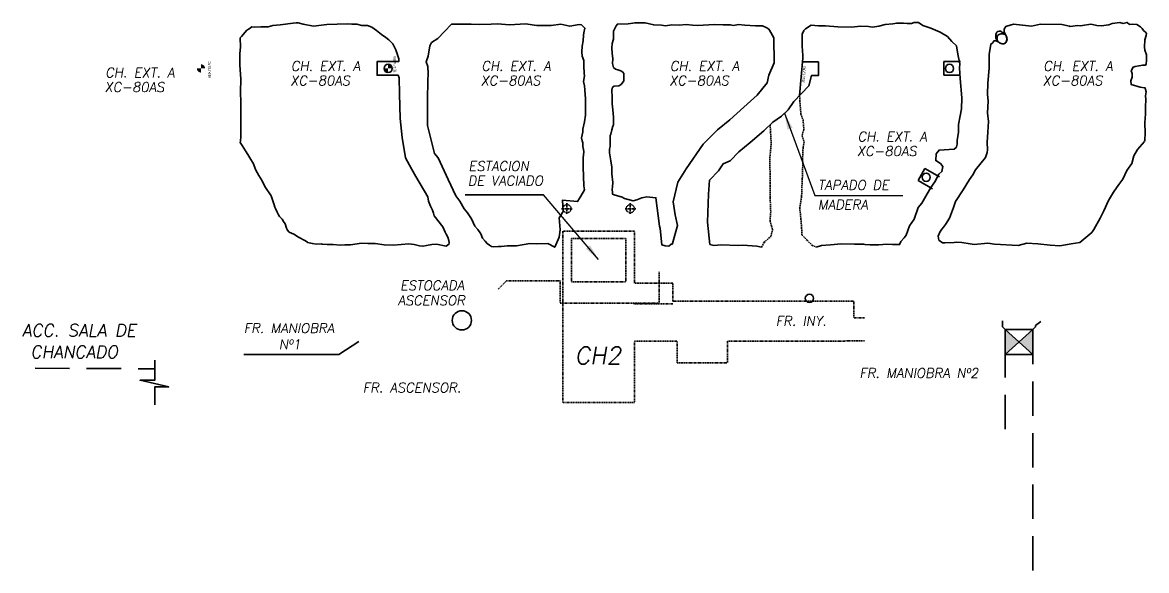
# Model space of a CAD drawing. Header units: millimetres. Extents: x -28 to 1943, y -5245 to 2752.
# Drawn here: x 361.3 to 565.6, y -906.5 to -806.9 of the extents above; entities that cross this region are included whole.
import ezdxf

# ---------------------------------------------------------------- set-up
doc = ezdxf.new("R2010")
doc.units = ezdxf.units.MM
for name, pattern in [('CONTINUA', [0]), ('DASHED2', [0.375, 0.25, -0.125]), ('HIDDEN', [0.375, 0.25, -0.125]), ('HIDDEN2', [0.1875, 0.125, -0.0625])]:
    doc.linetypes.add(name, pattern=pattern)
doc.styles.add('200- PLANTA PRODUCCION$0$ARIAL', font='arial.ttf')
doc.styles.add('Minmetal', font='romans.shx', dxfattribs={"width": 0.85})
doc.styles.add('ROMANS', font='romans.shx', dxfattribs={"width": 0.8})
doc.styles.get("Standard").update_dxf_attribs({"font": 'arial.ttf'})
doc.dimstyles.new('200- PLANTA PRODUCCION$0$CODELCO 1000', dxfattribs={"dimtxt": 3, "dimasz": 3, "dimexe": 1.5, "dimexo": 1.5, "dimgap": 1.5, "dimtad": 1, "dimdec": 0, "dimlfac": 1000, "dimzin": 11, "dimdsep": 46, "dimtxsty": '200- PLANTA PRODUCCION$0$ARIAL', "dimcen": 0.09, "dimclrd": 256, "dimclre": 256, "dimadec": 0, "dimazin": 3, "dimtfac": 1, "dimtdec": 0, "dimtmove": 0, "dimatfit": 3, "dimfxl": 1, "dimtzin": 11, "dimlwd": -1, "dimlwe": -1, "dimarcsym": 0})
doc.dimstyles.new('Minmetal_mm', dxfattribs={"dimscale": 0, "dimtxt": 2.5, "dimasz": 3, "dimexe": 3, "dimexo": 3, "dimgap": 2, "dimtad": 1, "dimtxsty": 'Minmetal', "dimcen": 2.5, "dimclrd": 1, "dimclre": 1, "dimclrt": 2, "dimadec": 0, "dimazin": 0, "dimtfac": 1, "dimtix": 1, "dimtmove": 1, "dimatfit": 3, "dimfxl": 1, "dimarcsym": 0})

msp = doc.modelspace()

# ---------------------------------------------------------------- hatches: boundary and pattern name
at = {"lineweight": 35}
h = msp.add_hatch(color=256, dxfattribs=at)
h.paths.add_polyline_path([(393.75, -814.488), (393.75, -815.238), (394.5, -815.238, 0.4142136)])
h.paths.add_polyline_path([(393.75, -815.238), (393, -815.238, 0.4142136), (393.75, -815.988)])
at = {"linetype": 'CONTINUA', "lineweight": 35}
h = msp.add_hatch(color=3, dxfattribs=at)
h.paths.add_polyline_path([(427.75, -814.488), (427.75, -815.238), (428.5, -815.238, 0.4142136)])
h.paths.add_polyline_path([(427.75, -815.238), (427, -815.238, 0.4142136), (427.75, -815.988)])
at = {"lineweight": 35}
h = msp.add_hatch(color=256, dxfattribs=at)
h.dxf.hatch_style = 1
h.paths.add_polyline_path([(544.884, -862.735), (542.383, -864.984), (544.881, -867.235)])
h.paths.add_polyline_path([(539.885, -862.733), (539.892, -867.223), (542.383, -864.984)])

# ---------------------------------------------------------------- linework, layer by layer
at = {"color": 3, "linetype": 'CONTINUA', "lineweight": 35}
for p, q in [((531.75, -813.988), (528.75, -813.988)), ((528.75, -813.988), (528.75, -816.488)), ((531.75, -816.488), (528.75, -816.488)), ((525.253, -833.45), (524.036, -835.634)), ((527.911, -834.931), (525.253, -833.45)), ((526.691, -837.113), (524.036, -835.634))]:
    msp.add_line(p, q, dxfattribs=at)
at = {"color": 9, "linetype": 'HIDDEN2', "lineweight": 35}
for p, q in [((459.246, -840.74), (461.246, -840.74)), ((460.246, -839.74), (460.246, -841.74)), ((472.755, -840.74), (470.755, -840.74)), ((471.754, -839.74), (471.755, -841.74)), ((470.94, -846.158), (470.94, -854.038)), ((477, -857.9), (477, -852.25)), ((447.765, -855.35), (449.265, -853.85)), ((449.265, -853.85), (459, -853.85)), ((459, -853.85), (459, -857.9)), ((461.06, -854.038, 0), (470.94, -854.038, 0)), ((459, -857.9), (477, -857.9)), ((472.4, -858.06), (479.5, -858.06))]:
    msp.add_line(p, q, dxfattribs=at)
at = {"color": 9, "linetype": 'HIDDEN2', "lineweight": 35, "extrusion": (4.52644e-07, 0.002783, 0.999996)}
msp.add_line((461.06, -846.158), (461.06, -854.038), dxfattribs=at)
at = {"lineweight": 35}
for p, q in [((539.881, -867.232), (544.884, -862.735)), ((539.881, -867.232), (544.884, -862.735)), ((539.892, -867.232), (539.885, -862.713))]:
    msp.add_line(p, q, dxfattribs=at)
at = {"color": 9, "lineweight": 35}
for p, q in [((544.884, -862.735), (539.884, -862.732)), ((544.881, -867.235), (539.881, -867.232))]:
    msp.add_line(p, q, dxfattribs=at)
at = {"color": 9, "linetype": 'HIDDEN', "lineweight": 35, "ltscale": 25}
for p, q in [((539.884, -880.843), (539.892, -867.232)), ((544.884, -906.543), (544.881, -867.235)), ((363.585, -869.742), (385.335, -869.856, 0))]:
    msp.add_line(p, q, dxfattribs=at)
at = {"lineweight": 35}
for points in [[(429.547, -816.488), (429.743, -816.946), (429.804, -819.872), (429.941, -824.345), (430.283, -827.773), (430.876, -831.483), (431.974, -833.503), (432.798, -834.865), (434.95, -838.614), (435.084, -839.346), (435.466, -840.282), (435.788, -841.017), (435.963, -841.577), (436.107, -842.017), (437.701, -844.014), (438.124, -844.987), (438.265, -845.378), (438.576, -845.903), (438.804, -846.514), (438.848, -846.969), (438.801, -847.204), (438.314, -847.583), (436.555, -847.204), (435.684, -847.26), (434.728, -847.43), (434.077, -847.556), (433.45, -847.515), (432.452, -847.276), (431.512, -847.14), (428.723, -847.381), (427.001, -847.341), (425.404, -847.092), (424.077, -847.068), (422.93, -847.003), (420.889, -847.337), (419.884, -847.316), (419.059, -847.35), (417.735, -847.279), (416.644, -847.251), (415.789, -847.185), (415.587, -847.111), (414.716, -847.19), (413.946, -847.05), (413.134, -846.91), (413.097, -846.836), (412.596, -846.501), (411.446, -845.924), (410.634, -845.35), (409.776, -845.026), (409.39, -844.597), (409.403, -844.495), (409.31, -844.304), (409.014, -843.514), (408.749, -843.067), (408.523, -842.674), (408.023, -842.136), (407.855, -841.865), (407.608, -841.365), (407.281, -840.706), (407.18, -840.461), (407.06, -840.03), (406.848, -839.518), (406.476, -838.414), (405.328, -836.686), (404.855, -835.652), (404.268, -834.699), (403.637, -833.622), (403.258, -832.582), (402.639, -831.49), (402.251, -830.876), (401.803, -830.211), (401.211, -829.279), (400.884, -828.704), (400.912, -828.441), (400.942, -828.177), (400.992, -827.901), (401.013, -823.217), (400.983, -821.359), (400.906, -819.53), (400.986, -817.097), (400.823, -814.644), (400.801, -812.519), (400.919, -811.365), (400.861, -809.691), (401.081, -809.411), (402.096, -808.281), (402.476, -808.013), (403.002, -807.68), (403.477, -807.746), (404.604, -807.674), (405.943, -807.663), (406.776, -807.416), (408.151, -807.304), (410.485, -806.993), (411.018, -806.961), (411.418, -806.958), (412.28, -807.209), (414.186, -807.541), (416.59, -807.255), (420.363, -807.152), (421.168, -807.168), (422.059, -807.207), (422.996, -807.428), (424.008, -807.448), (424.786, -807.731), (425.642, -808.353), (426.566, -809.076), (427.327, -809.591), (427.859, -810.017), (428.62, -810.732), (429.159, -811.872), (429.717, -813.487), (429.666, -813.988), (425.75, -813.988), (425.75, -816.488)], [(463.401, -837.32), (462.755, -838.439), (462.172, -839.443), (459.453, -839.182), (459.559, -841.27), (458.804, -842.418), (458.993, -844.557), (458.831, -845.947), (458.039, -847.75), (458.039, -847.75), (456.738, -847.07), (454.679, -847.15), (453.495, -847.1), (451.096, -847.476), (450.138, -847.493), (449.39, -847.481), (448.306, -847.595), (447.763, -847.595), (446.965, -847.655), (446.523, -847.589), (446.144, -847.396), (445.728, -847.08), (445.362, -846.616), (444.887, -846.116), (444.605, -845.329), (444.046, -844.549), (443.506, -843.913), (442.902, -842.607), (442.176, -841.479), (441.546, -840.746), (440.749, -839.374), (440.046, -838.414), (438.64, -835.44), (436.853, -831.487), (436.174, -830.731), (434.908, -825.604), (434.897, -825.523), (434.921, -820.877), (434.986, -817.469), (435.005, -816.15), (434.956, -814.88), (434.682, -814.053), (435.031, -813.01), (435.314, -811.105), (435.655, -810.532), (436.759, -809.809), (438.021, -808.491), (439.277, -807.188), (439.664, -807.182), (442.853, -807.196), (444.275, -807.238), (446.447, -807.193), (447.622, -807.108), (449.79, -807.325), (452.731, -807.122), (454.795, -807.441), (457.378, -807.405), (459.129, -807.201), (460.736, -807.55), (462.49, -807.258), (462.896, -807.311), (463.515, -807.897), (463.305, -808.768), (463.231, -809.195), (463.17, -810.196), (463.003, -811.2), (462.974, -812.209), (463.002, -813.016), (463.286, -813.82), (463.307, -814.756), (463.387, -816.159), (463.442, -816.609), (463.236, -817.583), (463.414, -818.412), (463.511, -819.153), (463.521, -820.044), (463.625, -820.706), (463.603, -821.618), (463.596, -822.831), (463.641, -823.758), (463.445, -824.971), (463.106, -826.284), (463.125, -826.792), (462.898, -827.851), (463.036, -828.409), (463.133, -828.779), (463.137, -829.453), (463.225, -829.976), (463.286, -830.396), (463.18, -831.481), (463.212, -832.803), (463.189, -833.198), (463.239, -834.797), (463.301, -836.58)], [(479.391, -847.189), (479.391, -847.046), (480.334, -843.781), (479.875, -841.851), (479.544, -839.47), (480.386, -835.909), (481.932, -833.521), (485.014, -829.028), (487.574, -826.426), (489.841, -824.581), (492.374, -822.306), (494.811, -820.09), (496.641, -817.831), (496.946, -816.488), (497.881, -814.192), (497.843, -809.695), (497.046, -808.275), (496.942, -808.09), (496.588, -807.84), (495.786, -807.495), (494.526, -807.471), (492.565, -807.359), (491.404, -807.263), (490.527, -807.421), (489.922, -807.305), (488.618, -807.31), (487.056, -807.236), (483.971, -807.448), (483.06, -807.361), (481.897, -807.249), (480.635, -807.383), (479.316, -807.309), (478.17, -807.46), (477.445, -807.37), (476.011, -807.322), (474.443, -806.939), (472.621, -806.918), (471.335, -807.144), (469.401, -807.168), (469.16, -807.463), (468.729, -808.479), (468.674, -809.906), (468.475, -810.694), (468.374, -811.545), (468.457, -812.464), (468.553, -813.462), (468.509, -814.333), (468.693, -815.054), (469.041, -815.355), (469.515, -815.503), (470.002, -815.674), (470.418, -815.903), (470.549, -816.181), (470.549, -816.801), (470.563, -817.486), (470.101, -818.127), (469.663, -818.422), (468.836, -818.474), (468.523, -818.663), (468.369, -819.182), (468.468, -820.519), (468.45, -821.662), (468.579, -822.756), (468.691, -824.081), (468.728, -825.512), (468.584, -825.717), (468.387, -826.419), (468.214, -827.209), (468.071, -827.459), (468.07, -827.713), (468.098, -828.585), (468.073, -829.413), (467.966, -829.939), (467.971, -830.595), (468.223, -832.046), (468.411, -833.204), (468.385, -833.639), (468.387, -834.423), (468.56, -835.987), (468.523, -836.764), (468.444, -837.231), (468.5, -837.778), (468.5, -838.092), (468.791, -838.194), (470.291, -838.673), (470.69, -838.896), (472.244, -839.298), (472.931, -839.126), (473.855, -838.791), (474.758, -838.607), (476.414, -838.746), (477.06, -843.895), (477.206, -844.32), (477.471, -847.303), (478.08, -847.509), (478.741, -847.583), (479.157, -847.188), (479.391, -847.189)]]:
    msp.add_lwpolyline(points, close=True, dxfattribs=at)
for points in [[(502.515, -820.14), (503.107, -813.394), (503.132, -812.872), (503.006, -811.173), (502.956, -809.026), (503.259, -808.309), (503.615, -808.028), (504.613, -807.356), (505.962, -807.515), (507.226, -807.494), (509.437, -807.682), (511.876, -807.75), (513.617, -807.573), (515.051, -807.621), (515.776, -807.711), (516.923, -807.56), (518.075, -807.232), (519.43, -807.134), (520.155, -806.996), (521.365, -806.976), (522.083, -807.081), (522.866, -807.054), (523.357, -806.905), (524.088, -806.884), (524.135, -806.879), (524.919, -807.399), (524.919, -807.399), (524.919, -807.399), (526.385, -807.893), (528.047, -808.65), (529.39, -809.429), (530.176, -810.329), (530.995, -811.106), (531.273, -812.667), (531.615, -814.386), (531.577, -815.108), (531.678, -817.093), (532.009, -820.554), (531.932, -822.594), (531.709, -823.871), (531.379, -825.417), (531.407, -826.89), (531.174, -828.308), (531.124, -829.033), (531.022, -829.499), (530.939, -829.62), (530.574, -829.893), (527.866, -830.073), (527.343, -830.778), (527.248, -831.981), (528.13, -832.541), (528.516, -833.066), (528.384, -833.998), (527.798, -834.459), (527.087, -835.826), (526.371, -836.889), (525.231, -838.914), (524.697, -839.74), (524.087, -840.546), (523.358, -842.628), (522.506, -843.851), (521.867, -845.532), (521.509, -846.065), (520.881, -846.691), (520.67, -847.264), (519.381, -847.235), (518.353, -847.207), (516.899, -847.326), (515.342, -847.306), (514.416, -847.273), (514.182, -847.22), (512.482, -847.162), (510.062, -847.117), (510.062, -847.117), (508.152, -847.327), (506.471, -847.454), (505.547, -847.75)], [(540.092, -809.452), (540.092, -809.452), (539.684, -808.622), (539.707, -808.112), (539.974, -807.604), (540.187, -807.551), (541.377, -807.197), (544.643, -807.557), (546.297, -807.179), (550.151, -807.226), (551.567, -807.541), (551.705, -807.584), (553.071, -807.448), (553.645, -807.465), (553.922, -807.403), (555.457, -807.21), (555.731, -807.243), (556.543, -807.427), (557.338, -807.511), (558.687, -807.308), (559.312, -807.052), (560.718, -806.905), (561.339, -807.047), (562.014, -806.874), (562.464, -807.216), (563.039, -807.183), (563.782, -807.243), (564.452, -807.672), (564.77, -807.998), (565.031, -808.361), (565.354, -808.63), (565.539, -808.884), (565.476, -809.25), (565.227, -810.004), (565.172, -811.396), (565.265, -811.885), (565.552, -812.752), (565.528, -813.862), (565.497, -814.361), (565.503, -814.482), (565.373, -814.634), (564.86, -814.636), (564.167, -814.781), (563.513, -814.863), (563.122, -815.027), (562.753, -815.663), (562.942, -816.185), (562.955, -816.578), (562.97, -816.846), (562.713, -817.492), (562.778, -818.186), (564.425, -818.626), (565.173, -818.788), (565.303, -818.75), (565.378, -819.053), (565.462, -819.499), (565.393, -820.198), (565.399, -820.899), (565.348, -822.206), (565.364, -823.263), (565.288, -824.561), (565.255, -824.831), (565.247, -825.098), (565.232, -825.796), (565.291, -826.334), (565.317, -826.672), (565.282, -827.278), (565.248, -827.953), (565.262, -828.369), (565.209, -828.482)], [(495.588, -847.75), (494.724, -847.533), (492.227, -847.354), (491.33, -847.461), (488.26, -847.333), (486.95, -847.412), (486.208, -847.227), (486.208, -847.227), (485.765, -843.195), (485.976, -838.081), (486.165, -835.571), (487.766, -833.834), (488.605, -832.59), (489.894, -832.016), (491.469, -830.419), (493.546, -828.717), (496.014, -826.561), (497.638, -825.031), (499.213, -823.924), (500.449, -822.753), (501.449, -821.269), (504.175, -818.382), (504.662, -816.545), (505.941, -816.544), (505.94, -814.046), (503.05, -814.046)], [(455.973, -838.237), (441.749, -838.237)], [(539.383, -861.153), (539.383, -862.206), (539.885, -862.713)], [(546.337, -861.254), (545.361, -861.998), (545.36, -862.248), (544.886, -862.718)], [(539.881, -867.232), (544.881, -867.235), (544.884, -862.735), (539.884, -862.732)], [(539.884, -862.732), (544.881, -867.235)], [(539.884, -862.732), (544.881, -867.235)], [(422.401, -864.905), (418.809, -867.245), (401.554, -867.245)]]:
    msp.add_lwpolyline(points, dxfattribs=at)
msp.add_lwpolyline([(565.205, -828.513), (563.917, -829.996), (563.238, -831.109), (562.897, -832.535), (561.993, -833.804), (561.221, -835.39), (560.5, -836.36), (559.577, -837.73), (558.644, -839.269), (557.798, -841.123), (557.151, -842.465), (555.994, -844.546), (555.609, -845.055), (553.406, -846.871), (551.864, -847.107), (549.774, -847.471), (548.04, -847.356), (545.79, -847.143), (543.817, -846.991), (542.215, -847.421), (537.9, -847.17), (536.708, -847.023), (534.24, -847.223), (533.513, -847.158), (532.001, -846.889), (531.103, -846.85), (530.618, -846.914), (528.907, -846.964), (528.504, -846.964), (527.833, -846.453), (527.716, -845.717), (528.001, -844.996), (528.371, -844.453), (528.677, -844.121), (529.019, -843.626), (529.725, -842.48), (530.455, -840.534), (530.864, -839.414), (532.235, -837.315), (533.409, -835.432), (534.001, -834.576), (534.475, -833.697), (536.303, -831.455), (536.608, -830.506), (536.66, -830.057), (536.574, -828.644), (536.693, -826.836), (536.846, -824.858), (536.647, -823.291), (536.798, -821.162), (536.665, -819.903), (536.689, -817.898), (536.976, -815.16), (536.976, -815.16), (536.961, -812.678), (537.26, -810.799), (537.602, -810.559), (537.836, -810.21), (538.207, -810.216), (538.694, -810.453, 0.155962), (539.301, -810.746, 0.1848663), (539.86, -810.617, 0.1984173), (540.184, -810.133, 0.1685901), (540.092, -809.452, -0.1337637), (540.13, -810.2, -0.1909203), (539.86, -810.617, -0.1923465), (539.335, -810.746, -0.1451939), (538.694, -810.453, -0.1088285), (538.257, -809.862, -0.1247832), (538.147, -809.228)], format="xyb", dxfattribs=at)
at = {"linetype": 'DASHED2', "lineweight": 35}
for points in [[(502.515, -820.14), (502.552, -821.029), (502.736, -823.462), (503.142, -824.653), (503.292, -826.357), (502.958, -827.492), (503.337, -828.594), (503.149, -829.618), (503.041, -831.782), (503.106, -832.373), (503.007, -835.229), (502.922, -837.117), (502.881, -838.54), (502.543, -840.621), (502.748, -842.5), (502.877, -844.176), (502.946, -845.517), (503.894, -846.484), (504.768, -847.371), (505.547, -847.75)], [(495.588, -847.75), (496.042, -846.868), (497.277, -845.786), (497.62, -844.542), (497.142, -843.061), (497.267, -841.203), (497.151, -838.615), (497.178, -836.053), (497.096, -831.477), (497.238, -830.306), (497.351, -828.79), (497.158, -825.483)]]:
    msp.add_lwpolyline(points, dxfattribs=at)
at = {"color": 9, "linetype": 'HIDDEN2', "lineweight": 35, "flags": 128}
msp.add_lwpolyline([(514.335, -860.612), (512.382, -860.612), (512.382, -857.556), (512.382, -857.556), (479.5, -857.556), (479.5, -856.16), (479.5, -854.26), (472.5, -854.26), (472.5, -844.8), (459.5, -844.8), (459.5, -876), (472.5, -876), (472.5, -864.806), (480.239, -864.806), (480.239, -868.781), (489.439, -868.781), (489.439, -864.806), (514.335, -864.8), (514.335, -864.8)], dxfattribs=at)
at = {"color": 9, "linetype": 'HIDDEN2', "lineweight": 35, "elevation": 0}
msp.add_lwpolyline([(461.06, -846.158), (470.94, -846.158)], dxfattribs=at)
at = {"color": 9, "lineweight": 35}
msp.add_lwpolyline([(385.335, -876.386), (385.335, -873.144), (387.892, -873.144), (382.675, -871.949), (385.335, -871.932), (385.335, -868.304)], dxfattribs=at)
at = {"color": 3, "linetype": 'CONTINUA', "lineweight": 35}
for centre in [(427.75, -815.238), (529.75, -815.238), (525.518, -835.029), (504.306, -857.038)]:
    msp.add_circle(centre, 0.75, dxfattribs=at)
at = {"color": 9, "linetype": 'HIDDEN2', "lineweight": 35}
for centre in [(460.246, -840.742), (471.755, -840.742)]:
    msp.add_circle(centre, 0.75, dxfattribs=at)
at = {"color": 9, "linetype": 'CONTINUA', "lineweight": 35}
msp.add_circle((441.146, -861.048), 1.75, dxfattribs=at)
at = {"lineweight": 35}
for centre, radius, start, end in [((538.901, -809.094), 0.718, 141.22606, 161.59451), ((538.767, -808.987), 0.547, 91.56228, 141.22606), ((538.772, -809.166), 0.727, 48.83733, 91.56228), ((538.896, -809.82), 1.252, 45.31485, 73.54051), ((539.649, -809.343), 1.506, 161.59451, 175.62062), ((539.393, -809.718), 1.015, 153.11892, 189.7943), ((539.391, -809.718), 1.013, 189.7943, 226.50253), ((539.227, -809.886), 0.969, 83.13582, 139.67436), ((539.227, -809.884), 0.967, 26.55099, 83.13582), ((538.897, -809.819), 1.25, 17.06492, 45.31485)]:
    msp.add_arc(centre, radius, start, end, dxfattribs=at)

# ---------------------------------------------------------------- texts
at = {"linetype": 'Continuous', "width": 0.5}
for rotation, p in [(90.25253, (395.549, -816.94)), (90.25253, (429.212, -815.994)), (85.12267, (503.444, -817.784))]:
    msp.add_text('REJA Y MURO', height=0.5, rotation=rotation, dxfattribs=at).set_placement(p)
at = {"linetype": 'Continuous', "lineweight": 35, "ltscale": 0.5, "style": 'ROMANS', "oblique": 10}
for s, height, p in [('CH. EXT. A', 1.75, (410.095, -815.669)), ('CH. EXT. A', 1.75, (444.694, -815.669)), ('CH. EXT. A', 1.75, (478.943, -815.669)), ('CH. EXT. A', 1.75, (546.806, -815.669)), ('CH. EXT. A', 1.75, (376.351, -816.859)), ('XC-80AS', 1.75, (409.96, -818.31)), ('XC-80AS', 1.75, (444.56, -818.31)), ('XC-80AS', 1.75, (478.808, -818.31)), ('XC-80AS', 1.75, (546.672, -818.31)), ('XC-80AS', 1.75, (376.216, -819.5)), ('CH. EXT. A', 1.75, (513.049, -828.496)), ('XC-80AS', 1.75, (512.915, -831.137)), ('ESTACION', 1.75, (442.365, -833.876)), ('DE VACIADO', 1.75, (442.23, -836.517)), ('TAPADO DE ', 1.75, (505.854, -837.312)), ('MADERA', 1.75, (505.854, -840.867)), ('ESTOCADA', 1.75, (429.943, -855.562)), ('ASCENSOR', 1.75, (429.48, -858.29)), ('ACC. SALA DE', 2.25, (361.211, -863.988)), ('FR. MANIOBRA', 1.75, (401.517, -863.344)), ('FR. INY.', 1.75, (498.174, -862.024)), (' CHANCADO', 2.25, (361.211, -867.904)), ('Nº1', 1.75, (407.908, -866.271)), ('CH2', 3.125, (461.675, -868.999)), ('FR. MANIOBRA Nº2', 1.75, (513.396, -871.5))]:
    msp.add_text(s, height=height, dxfattribs=at).set_placement(p)
at = {"linetype": 'Continuous', "ltscale": 0.5, "style": 'ROMANS', "oblique": 10}
msp.add_text('FR. ASCENSOR.', height=1.75, dxfattribs=at).set_placement((423.149, -874.148))

# ---------------------------------------------------------------- leaders
at = {"lineweight": 35}
for points, dimstyle, override in [([(499.753, -823.387), (505.256, -838.345), (521.269, -838.345)], 'Minmetal_mm', {"dimscale": 1, "dimtih": 0, "dimtoh": 0, "dimclrd": 7, "dimfxl": 1.25, "dimarcsym": 1}), ([(466, -850, 0), (455.973, -838.237, 0)], '200- PLANTA PRODUCCION$0$CODELCO 1000', {"dimclrd": 0, "dimlwd": -2})]:
    msp.add_leader(points, dimstyle=dimstyle, override=override, dxfattribs=at)

doc.saveas('drawing.dxf')
